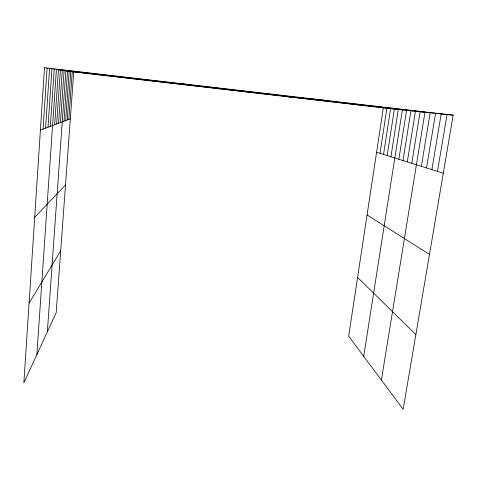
<?xml version="1.0" encoding="UTF-8"?>
<svg xmlns="http://www.w3.org/2000/svg" width="477" height="477" viewBox="0 0 477 477"><rect width="100%" height="100%" fill="white"/><g stroke="black" fill="none" stroke-linecap="round" stroke-linejoin="round"><path stroke-width="0.72" d="M44.498 67.71L23.85 382.87L56.197 312.638L73.75 71.949L44.498 67.71L453.15 115.195L403.166 409.29L348.651 336.13L383.335 107.885L453.15 115.195M43.055 129.112L47.092 68.086M45.589 128.158L49.578 68.444M48.01 127.246L51.951 68.789M50.341 126.369L54.229 69.117M36.872 354.596L56.417 69.433L424.965 112.244L381.391 380.074M54.652 124.747L58.45 69.731M56.656 123.99L60.412 70.012M58.588 123.269L62.296 70.286M60.448 122.565L64.115 70.548M47.348 331.849L65.862 70.805L402.367 109.877L363.707 356.337M63.972 121.241L67.555 71.049M65.647 120.609L69.183 71.288M67.257 120.001L70.757 71.514M68.819 119.411L72.277 71.735M380.008 153.332L386.895 108.255M383.532 154.435L390.574 108.643M387.169 155.58L394.378 109.042M390.931 156.76L398.301 109.454M398.844 159.246L406.571 110.318M403.005 160.552L410.924 110.771M407.316 161.906L415.437 111.248M411.788 163.313L420.112 111.737M421.376 166.324L430.159 112.787M426.527 167.94L435.561 113.353M431.894 169.627L441.183 113.943M437.475 171.38L447.038 114.558M29.073 303.133L60.704 250.83M34.696 217.279L65.51 184.975M40.408 130.108L70.334 118.845M179.143 84.179L185.01 84.035M284.352 96.396L323.835 100.17M73.75 71.949L383.335 107.885M376.591 152.258L443.294 173.205M367.069 214.912L429.491 254.42M357.577 277.399L415.861 334.621"/></g></svg>
